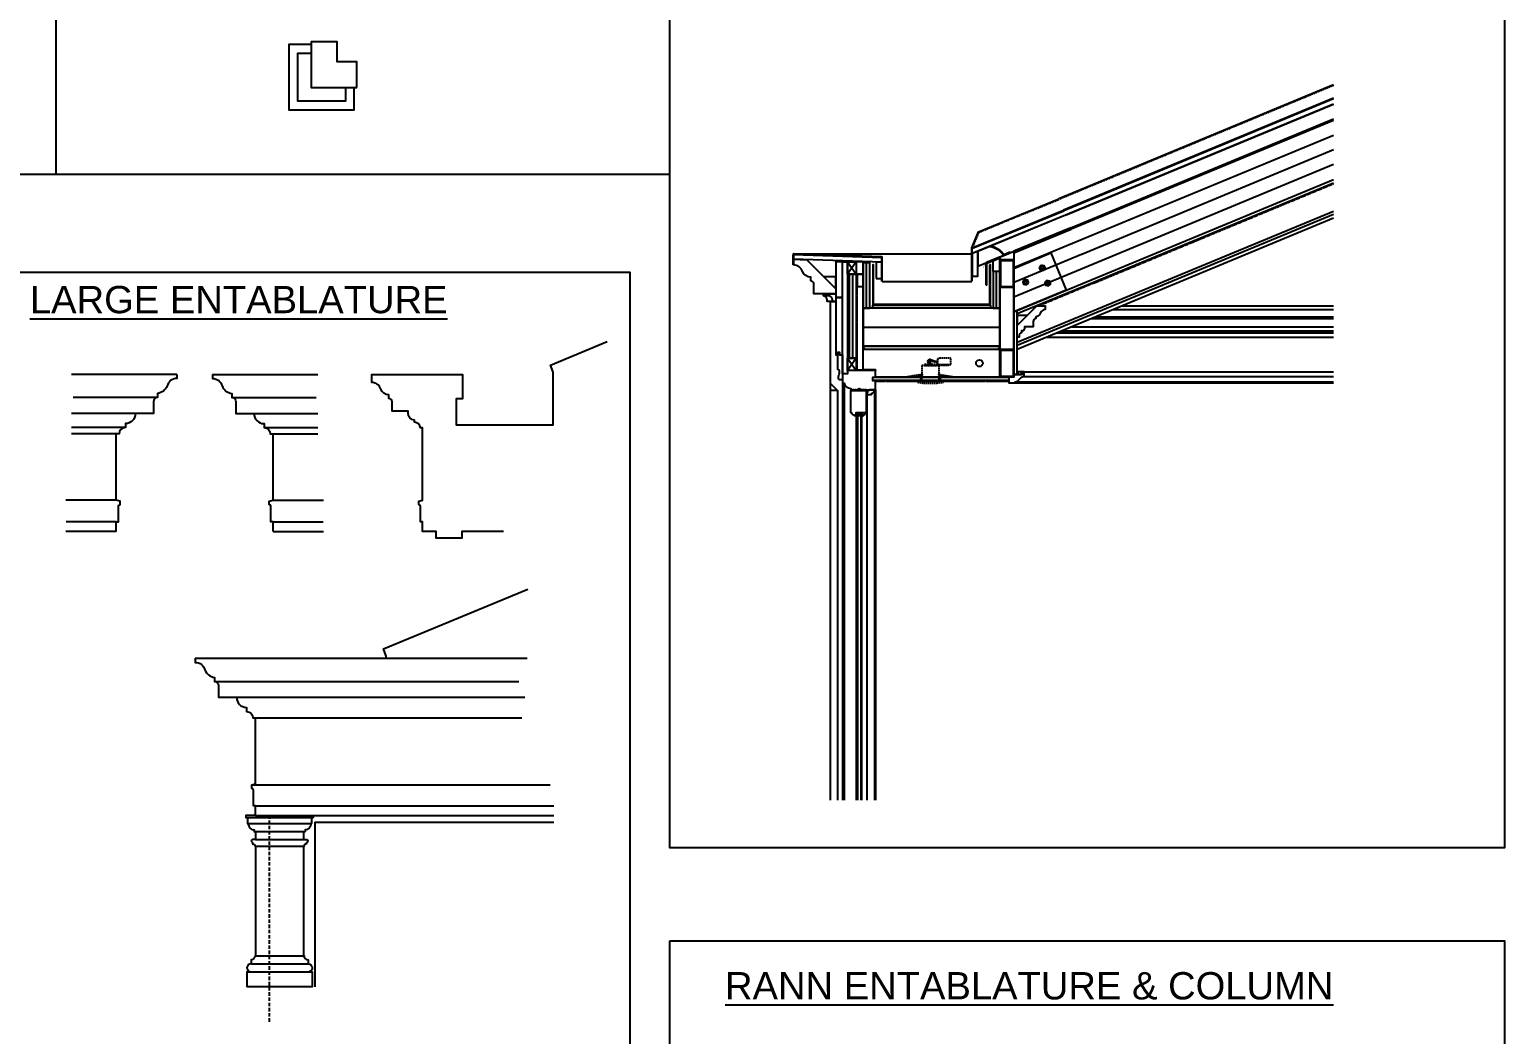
# Model space of a CAD drawing. Header units: millimetres. Extents: x -38686 to 870903, y -23218 to 232707.
# Drawn here: x 10660 to 16061, y 10875 to 14554 of the extents above; entities that cross this region are included whole.
import ezdxf

# ---------------------------------------------------------------- set-up
doc = ezdxf.new("R2010")
doc.units = ezdxf.units.MM
doc.header["$LTSCALE"] = 10
for name, pattern in [('CENTER', [50.8, 31.75, -6.35, 6.35, -6.35]), ('DASHED', [19.05, 12.7, -6.35]), ('HIDDEN', [0.375, 0.25, -0.125]), ('HIDDENX2', [0.75, 0.5, -0.25])]:
    doc.linetypes.add(name, pattern=pattern)
for name, color, linetype in [('10 - Frame Outline', 142, 'Continuous'), ('10 - Timber Frame', 142, 'Continuous'), ('18 - Ladder Beam', 6, 'Continuous'), ('40 - Detail Outline', 142, 'Continuous'), ('41 - Detail', 7, 'Continuous'), ('42 - Detail Hatch', 7, 'Continuous')]:
    doc.layers.add(name, color=color, linetype=linetype)
doc.styles.add('1-20', font='romans.shx', dxfattribs={"width": 0.8, "height": 35})
doc.linetypes.add('BATTING', pattern='A,0.00254,-2.54,[134,ltypeshp.shx,S=2.54,R=0,X=-2.54,Y=0],-5.08,[134,ltypeshp.shx,S=2.54,R=180,X=2.54,Y=0],-2.54', length=10.16254)

msp = doc.modelspace()

# ---------------------------------------------------------------- hatches: boundary and pattern name
at = {"layer": '42 - Detail Hatch'}
msp.add_hatch(color=254, dxfattribs=at).paths.add_polyline_path([(13659.047, 13350.175), (13684.047, 13350.175), (13684.047, 13351.175), (13659.047, 13351.175)])

# ---------------------------------------------------------------- linework, layer by layer
at = {"linetype": 'HIDDEN', "ltscale": 2, "const_width": 2.24}
msp.add_lwpolyline([(15434.322, 14301.3), (14446.357, 13891.416)], dxfattribs=at)
at = {"color": 251, "linetype": 'BATTING', "ltscale": 0.49}
for points in [[(14266.247, 13683.548), (15434.322, 14167.381)], [(15434.322, 14059.141), (14264.334, 13574.516)]]:
    msp.add_lwpolyline(points, dxfattribs=at)
at = {"linetype": 'HIDDEN', "ltscale": 2, "const_width": 2.24}
msp.add_lwpolyline([(14111.214, 13632.166), (14111.214, 13752.595, -0.30334668), (14112.214, 13754.092), (14446.357, 13891.416)], format="xyb", dxfattribs=at)
at = {"color": 252}
for points in [[(13458.888, 13732.765), (14110.094, 13732.765)], [(13782.787, 13631.81), (14110.094, 13631.81)], [(13688.047, 11733.103), (13688.047, 13148.675), (13692.047, 13148.675), (13692.047, 11733.103)], [(13708.047, 11733.103), (13708.047, 13148.675), (13704.047, 13148.675), (13704.047, 11733.103)]]:
    msp.add_lwpolyline(points, dxfattribs=at)
at = {"color": 7, "ltscale": 10}
msp.add_lwpolyline([(13593.547, 13257.461), (13618.547, 13232.461), (13618.547, 11733.103)], dxfattribs=at)
for points in [[(13642.547, 13259.175), (13642.547, 11733.103)], [(13754.047, 13232.675), (13754.047, 11733.103)], [(13726.047, 13218.175), (13726.047, 11733.103)]]:
    msp.add_lwpolyline(points)
at = {"color": 252}
msp.add_lwpolyline([(13687.404, 13145.318), (13687.404, 13145.318, 1), (13687.404, 13146.603), (13687.404, 13146.603, -1), (13687.404, 13147.889), (13687.404, 13147.889, 1), (13687.404, 13149.175), (13686.047, 13149.175), (13686.047, 13140.175), (13687.404, 13140.175, 1), (13687.404, 13141.46), (13687.404, 13141.46, -1), (13687.404, 13142.746), (13687.404, 13142.746, 1), (13687.404, 13144.032), (13687.404, 13144.032, -1)], format="xyb", close=True, dxfattribs=at)
msp.add_lwpolyline([(13708.047, 11733.103), (13708.047, 13148.675), (13704.047, 13148.675, -0.08333333), (13692.047, 13148.675), (13688.047, 13148.675), (13688.047, 11733.103)], format="xyb")
for points in [[(13692.047, 13140.675), (13704.047, 13140.675), (13704.047, 13145.675), (13692.047, 13145.675)], [(13708.047, 13150.175), (13708.047, 13140.175), (13709.547, 13140.175), (13709.547, 13150.175)]]:
    msp.add_lwpolyline(points, close=True, dxfattribs=at)
msp.add_arc((13698.047, 13184.425), 36.25, 260.472717, 279.527283, dxfattribs=at)
at = {"layer": '10 - Frame Outline', "color": 7}
for centre in [(14368.626, 13681.703), (14307.479, 13628.92), (14388.16, 13624.972)]:
    msp.add_circle(centre, 5, dxfattribs=at)
at = {"layer": '10 - Timber Frame'}
msp.add_lwpolyline([(13754.047, 13235.175), (13734.047, 13235.175), (13734.047, 13232.175), (13734.047, 13232.175), (13729.047, 13232.175), (13729.047, 13225.175), (13726.047, 13225.175), (13726.047, 13218.175), (13743.047, 13218.175), (13743.047, 13221.675, 0.41421356), (13754.047, 13232.675)], format="xyb", close=True, dxfattribs=at)
at = {"layer": '18 - Ladder Beam', "color": 252, "ltscale": 10}
for points in [[(15434.322, 13862.608), (14276.334, 13382.954)], [(14627.615, 13528.459), (15434.322, 13528.459)], [(14661.414, 13542.459), (15434.322, 13542.459)], [(14476.726, 13465.959), (15434.322, 13465.959)], [(14383.779, 13427.459), (15434.322, 13427.459)], [(14302.334, 13300.675), (15434.322, 13300.675)], [(14261.334, 13260.675), (15434.322, 13260.675)], [(14302.334, 13283.675), (15434.322, 13283.675)]]:
    msp.add_lwpolyline(points, dxfattribs=at)
at = {"layer": '18 - Ladder Beam', "color": 251, "ltscale": 10}
msp.add_lwpolyline([(14269.334, 13263.675), (15434.322, 13263.675)], dxfattribs=at)
at = {"layer": '40 - Detail Outline', "color": 251, "linetype": 'BATTING', "ltscale": 0.12}
for p, q in [((13725.047, 13534.175), (13725.047, 13699.9)), ((14200.834, 13534.175), (14200.834, 13667.915)), ((13675.047, 13350.175), (13675.047, 13658.175))]:
    msp.add_line(p, q, dxfattribs=at)
at = {"layer": '40 - Detail Outline', "color": 251, "linetype": 'HIDDEN'}
for p, q in [((13690.547, 13308.175), (13690.547, 13658.175)), ((13757.547, 13266.175), (13868.096, 13266.175)), ((13863.702, 13266.175), (14246.334, 13266.175))]:
    msp.add_line(p, q, dxfattribs=at)
at = {"layer": '40 - Detail Outline', "color": 251, "linetype": 'BATTING', "ltscale": 0.69}
msp.add_line((13712.547, 13464.175), (14213.334, 13464.175), dxfattribs=at)
at = {"layer": '40 - Detail Outline', "color": 8, "ltscale": 10}
for p, q in [((11199.22, 13291.317), (10814.021, 13291.317)), ((11330.91, 13291.317), (11716.109, 13291.317)), ((11129.22, 13206.317), (10819.666, 13206.317)), ((11400.91, 13206.317), (11710.464, 13206.317)), ((11048.22, 13148.317), (10814.218, 13148.317)), ((11481.91, 13148.317), (11715.912, 13148.317)), ((11011.22, 13096.317), (10813.998, 13096.317)), ((10978.22, 13073.317), (10814.023, 13073.316)), ((11518.91, 13096.317), (11716.133, 13096.317)), ((11551.91, 13073.317), (11716.107, 13073.316)), ((10978.222, 12831.317), (10793.135, 12831.317)), ((11551.909, 12831.317), (11736.995, 12831.317)), ((10978.22, 12751.317), (10794.005, 12751.317)), ((11551.91, 12751.317), (11736.125, 12751.317)), ((10978.22, 12716.317), (10793.539, 12716.317)), ((11551.91, 12716.317), (11736.591, 12716.317)), ((11267.381, 12252.151), (12482.187, 12252.151)), ((11337.381, 12167.151), (12451.538, 12167.151)), ((11418.381, 12109.151), (12473.431, 12109.151)), ((11488.381, 12034.151), (12462.485, 12034.151)), ((11452.881, 11669.221), (11698.881, 11669.221)), ((11461.381, 11647.221), (11690.381, 11647.221)), ((11482.381, 11618.221), (11669.381, 11618.221)), ((11705.381, 11652.151), (11705.381, 11049.378)), ((11488.381, 11588.221), (11663.381, 11588.221)), ((11488.381, 11563.721), (11663.381, 11563.721)), ((11471.381, 11133.378), (11680.381, 11133.378)), ((11488.381, 11163.378), (11663.381, 11163.378)), ((11456.381, 11104.378), (11695.381, 11104.378)), ((11467.935, 11104.681), (11683.828, 11104.681))]:
    msp.add_line(p, q, dxfattribs=at)
at = {"layer": '40 - Detail Outline', "color": 251, "linetype": 'HIDDEN', "ltscale": 2}
for p, q in [((13917.033, 13289.15), (13875.125, 13282.308)), ((13875.318, 13281.124), (13917.071, 13287.94)), ((13926.841, 13288.234), (13917.555, 13289.166)), ((13917.593, 13287.956), (13926.721, 13287.04)), ((13923.231, 13280.927), (13923.68, 13287.346)), ((13923.764, 13288.543), (13923.893, 13290.394)), ((13924.875, 13287.226), (13924.44, 13281.001)), ((13991.403, 13288.234), (14000.688, 13289.166)), ((14000.651, 13287.956), (13991.522, 13287.04)), ((13993.369, 13287.226), (13993.804, 13281.001)), ((13994.48, 13288.543), (13994.35, 13290.394)), ((13995.012, 13280.927), (13994.563, 13287.346)), ((14042.925, 13281.124), (14001.173, 13287.94)), ((14001.21, 13289.15), (14043.119, 13282.308)), ((13911.122, 13265.175), (13912.122, 13266.175)), ((13912.122, 13266.175), (14006.122, 13266.175)), ((13923.122, 13281.175), (13923.122, 13266.175)), ((13923.263, 13280.406), (13924.979, 13271.581)), ((13926.157, 13271.81), (13924.471, 13280.48)), ((13925.762, 13271.224), (13925.565, 13271.185)), ((13992.087, 13271.81), (13993.772, 13280.48)), ((13992.482, 13271.224), (13992.678, 13271.185)), ((13994.98, 13280.406), (13993.265, 13271.581)), ((13995.122, 13281.175), (13995.122, 13266.175)), ((14007.122, 13265.175), (14006.122, 13266.175)), ((14043.532, 13281.734), (14043.5, 13281.537))]:
    msp.add_line(p, q, dxfattribs=at)
at = {"layer": '40 - Detail Outline', "ltscale": 10}
for points in [[(8509.383, 17263.828), (10757.025, 17263.828), (10757.025, 14022.652), (8509.383, 14022.652)], [(13004.666, 14889.658), (16060.773, 14889.658), (16060.773, 11557.903), (13004.666, 11557.903)], [(10611.036, 13664.982), (12858.677, 13664.982), (12858.677, 10423.806), (10611.036, 10423.806)], [(13612.547, 13573.175), (13637.547, 13573.175), (13637.547, 13703.175), (13612.547, 13703.175)], [(13004.666, 11218.149), (16060.773, 11218.149), (16060.773, 7705.374), (13004.666, 7705.374)]]:
    msp.add_lwpolyline(points, close=True, dxfattribs=at)
at = {"layer": '40 - Detail Outline', "color": 8, "ltscale": 10}
for points in [[(11692.19, 14498.717), (11610.19, 14498.717), (11610.19, 14259.717), (11849.19, 14259.717), (11849.19, 14341.717)], [(11817.19, 14341.717), (11817.19, 14291.717), (11642.19, 14291.717), (11642.19, 14466.717), (11692.19, 14466.717)], [(13004.666, 14022.652), (10757.025, 14022.652)], [(11966.581, 12252.151), (11966.581, 12260.301), (11955.861, 12286.182), (12485.362, 12505.508)], [(11474.381, 11788.399), (12566.655, 11788.399)], [(11488.381, 11712.151), (12580.655, 11712.151)], [(11488.381, 11677.151), (12580.655, 11677.151)], [(11705.381, 11652.121), (12580.655, 11652.121)]]:
    msp.add_lwpolyline(points, dxfattribs=at)
msp.add_lwpolyline([(11859.19, 14341.717), (11859.19, 14435.717), (11786.19, 14435.717), (11786.19, 14508.717), (11692.19, 14508.717), (11692.19, 14341.717)], close=True, dxfattribs=at)
at = {"layer": '40 - Detail Outline', "ltscale": 10}
for points in [[(15434.322, 14351.27), (14428.708, 13934.025)], [(15434.322, 14300.086), (14446.786, 13890.381)], [(14453.674, 13873.752), (15434.322, 14280.601)], [(15434.322, 14280.589), (14453.674, 13873.752)], [(14472.808, 13827.558), (15434.322, 14226.464)], [(14453.674, 13873.752), (14112.334, 13733.446), (14112.334, 13752.929), (14446.786, 13890.381)], [(14453.674, 13873.752), (14132.334, 13741.73), (14132.334, 13687.611), (14472.809, 13827.558)], [(14472.809, 13827.558), (14264.334, 13742.287), (14264.334, 13520.397), (14550.876, 13639.086)], [(13612.547, 13604.944), (13612.547, 13648.944), (13568.453, 13648.944), (13612.547, 13604.944)], [(14555.468, 13628), (14276.334, 13512.378), (14276.334, 13525.367), (14550.876, 13639.086)], [(13637.547, 13363.175), (13637.547, 13573.175), (13612.547, 13573.175), (13612.547, 13363.175), (13619.547, 13363.175), (13619.547, 13373.175), (13626.547, 13373.175), (13626.547, 13363.175), (13637.547, 13363.175)], [(13637.547, 13259.175), (13637.547, 11733.103)], [(13757.547, 13235.175), (13757.547, 11733.103)]]:
    msp.add_lwpolyline(points, dxfattribs=at)
at = {"layer": '40 - Detail Outline', "color": 251, "linetype": 'HIDDEN', "ltscale": 2}
for points in [[(15434.322, 14348.845), (14429.565, 13931.956)], [(14113.732, 13755.933), (14136.873, 13811.802), (14429.565, 13931.956)], [(13984.622, 13347.675), (13984.622, 13327.175), (14034.122, 13327.175), (14034.122, 13350.675), (13992.622, 13350.675), (13989.622, 13347.675), (13984.622, 13347.675)], [(13982.122, 13327.175), (14026.122, 13327.175), (14026.122, 13324.175), (13982.122, 13324.175)]]:
    msp.add_lwpolyline(points, dxfattribs=at)
at = {"layer": '40 - Detail Outline', "color": 251, "ltscale": 10}
for points in [[(15434.322, 14302.512), (14445.928, 13892.451)], [(15434.322, 14300.087), (14446.786, 13890.381)], [(15434.322, 14221.063), (14474.722, 13822.938)], [(15434.322, 14112.813), (14512.99, 13730.55)], [(15434.322, 13888.153), (14276.334, 13408.498)], [(15434.322, 13876.542), (14276.334, 13396.887)], [(14264.334, 13736.875), (14474.722, 13822.938)], [(14268.16, 13630.221), (14512.607, 13731.474)], [(13687.547, 13703.175), (13655.547, 13658.175)], [(13655.547, 13703.175), (13687.547, 13658.175)], [(13587.547, 13578.459), (13567.547, 13578.459)], [(14564.845, 13502.459), (15434.322, 13502.459)], [(14439.306, 13450.459), (15434.322, 13450.459)], [(14547.825, 13495.409), (15434.322, 13495.409)], [(14423.513, 13443.917), (15434.322, 13443.917)], [(13687.547, 13350.175), (13655.547, 13305.175)], [(13655.547, 13350.175), (13687.547, 13305.175)], [(13618.547, 13232.461), (13593.547, 13232.461)]]:
    msp.add_lwpolyline(points, dxfattribs=at)
at = {"layer": '40 - Detail Outline', "color": 1, "linetype": 'HIDDEN', "ltscale": 2, "const_width": 1.5}
for points in [[(15434.322, 14005.634), (14550.876, 13639.086)], [(14238.834, 13731.724), (14213.334, 13721.162), (14213.334, 13394.175), (13938.537, 13394.175)], [(14264.334, 13521.479), (14550.493, 13640.01)]]:
    msp.add_lwpolyline(points, dxfattribs=at)
at = {"layer": '40 - Detail Outline', "ltscale": 2}
for points in [[(14551.258, 13638.162), (15434.322, 14004.552)], [(15434.322, 13991.562), (14555.85, 13627.076)], [(14110.555, 13754.117), (14135.159, 13813.516), (14428.708, 13934.025)]]:
    msp.add_lwpolyline(points, dxfattribs=at)
at = {"layer": '40 - Detail Outline', "color": 251, "linetype": 'HIDDEN'}
for points in [[(15434.322, 13988.325), (14556.999, 13624.304)], [(14556.616, 13625.228), (14356.794, 13542.459)]]:
    msp.add_lwpolyline(points, dxfattribs=at)
at = {"layer": '40 - Detail Outline', "color": 1, "linetype": 'CENTER', "const_width": 1}
msp.add_lwpolyline([(14152.843, 13681.035), (14159.595, 13698.477, -0.20498987), (14162.069, 13701.01), (14733.445, 13935.689)], format="xyb", dxfattribs=at)
at = {"layer": '40 - Detail Outline', "color": 251, "ltscale": 10}
for points in [[(14110.094, 13632.166), (14110.094, 13752.595, -0.30334668), (14111.785, 13755.126), (14445.928, 13892.451)], [(14112.334, 13632.166), (14112.334, 13752.595, -0.30334668), (14112.642, 13753.057), (14446.786, 13890.381)]]:
    msp.add_lwpolyline(points, format="xyb", dxfattribs=at)
at = {"layer": '40 - Detail Outline', "color": 7, "linetype": 'HIDDEN', "ltscale": 2, "const_width": 2.24}
msp.add_lwpolyline([(13781.667, 13631.81), (13781.667, 13718.524, 0.40403161), (13779.606, 13720.671), (13458.855, 13731.645, 0.42094819), (13456.687, 13729.526), (13456.687, 13691.976)], format="xyb", dxfattribs=at)
at = {"layer": '40 - Detail Outline', "color": 252}
for points in [[(13782.787, 13631.81), (13782.787, 13718.523, 0.40402726), (13779.647, 13721.79), (13458.888, 13732.765, 0.42162484), (13455.567, 13729.526), (13455.567, 13691.976)], [(13780.547, 13631.81), (13780.547, 13718.526, 0.40404188), (13779.565, 13719.552), (13458.824, 13730.525, 0.4193348), (13457.807, 13729.526), (13457.807, 13691.976)]]:
    msp.add_lwpolyline(points, format="xyb", dxfattribs=at)
at = {"layer": '40 - Detail Outline'}
for points in [[(13780.538, 13701.507), (13457.807, 13712.532), (13457.807, 13730.543), (13780.547, 13719.517)], [(14362.517, 13673.295), (14358.29, 13682.789), (14364.399, 13691.197), (14374.734, 13690.11), (14378.961, 13680.617), (14372.853, 13672.209)], [(14297.489, 13631.784), (14300.003, 13621.701), (14309.993, 13618.836), (14317.469, 13626.055), (14314.954, 13636.139), (14304.965, 13639.003)], [(14378.17, 13627.836), (14380.684, 13617.753), (14390.674, 13614.888), (14398.149, 13622.107), (14395.635, 13632.191), (14385.646, 13635.055)]]:
    msp.add_lwpolyline(points, close=True, dxfattribs=at)
at = {"layer": '40 - Detail Outline', "ltscale": 2}
for points in [[(14112.334, 13651.275), (14132.368, 13651.277), (14132.334, 13741.73), (14112.334, 13733.446)], [(14264.334, 13742.287), (14264.334, 13711.175), (14213.334, 13711.175), (14213.334, 13721.162)], [(14276.334, 13469.838), (14313.334, 13506.838), (14313.334, 13506.838), (14276.334, 13506.838)]]:
    msp.add_lwpolyline(points, close=True, dxfattribs=at)
at = {"layer": '40 - Detail Outline', "color": 7, "ltscale": 10}
msp.add_lwpolyline([(14162.334, 13618.975), (14165.334, 13618.975), (14165.334, 13697.699, -0.30334668), (14165.642, 13698.16), (14213.334, 13717.915), (14212.185, 13720.686), (14164.494, 13700.932, 0.30334668), (14162.334, 13697.699)], format="xyb", close=True, dxfattribs=at)
at = {"layer": '40 - Detail Outline', "color": 252, "ltscale": 2}
msp.add_lwpolyline([(14227.285, 13726.941), (14250.382, 13736.508), (14249.617, 13738.356), (14228.032, 13729.415, 0.2100312), (14177.922, 13760.614), (14176.262, 13759.499, -0.20894251)], format="xyb", close=True, dxfattribs=at)
at = {"layer": '40 - Detail Outline', "ltscale": 0.5}
for points in [[(14213.334, 13717.915), (14213.334, 13667.915), (14188.334, 13667.915), (14188.334, 13707.56), (14213.334, 13717.915)], [(13938.537, 13394.175), (13712.547, 13394.175), (13712.547, 13391.175), (13720.547, 13383.175), (13938.537, 13383.175)], [(13938.537, 13383.175), (14205.334, 13383.175), (14213.334, 13391.175), (14213.334, 13394.175), (13938.537, 13394.175)], [(13938.537, 13383.175), (14213.334, 13383.175), (14213.334, 13281.175), (13863.702, 13281.175)], [(13868.096, 13269.175), (13747.547, 13269.175), (13747.547, 13281.175), (13868.096, 13281.175)], [(13863.702, 13281.175), (14246.334, 13281.175), (14246.334, 13269.175), (13863.702, 13269.175)]]:
    msp.add_lwpolyline(points, dxfattribs=at)
at = {"layer": '40 - Detail Outline', "color": 3, "ltscale": 10}
msp.add_lwpolyline([(14264.334, 13520.397), (14264.334, 13679.508), (14400.144, 13735.763), (14456.398, 13599.952)], close=True, dxfattribs=at)
at = {"layer": '40 - Detail Outline', "ltscale": 10}
for points in [[(13612.547, 13586.593), (13532.547, 13586.593), (13532.547, 13621.757, 0.38438618), (13520.474, 13633.833), (13520.474, 13646.753, -0.30219035), (13490.694, 13667.794, 0.32723066), (13457.807, 13691.976), (13457.807, 13712.532), (13506.432, 13710.834), (13612.547, 13604.944), (13612.547, 13586.593)], [(13600.547, 13563.593, 0.3755653), (13587.547, 13578.459), (13587.547, 13586.593), (13612.547, 13586.593), (13612.547, 13558.593), (13600.547, 13558.593), (13600.547, 13563.593)], [(13637.547, 13363.175), (13637.547, 13279.175, -0.41421356), (13629.659, 13271.287, -0.41421356), (13621.772, 13279.175, -0.0865769), (13625.757, 13295.923, 0.2419046), (13624.765, 13306.331, 0.25905918), (13619.547, 13308.695), (13619.547, 13371.175), (13625.547, 13371.175), (13625.547, 13363.175), (13637.547, 13363.175)], [(13757.547, 13235.175), (13757.547, 13267.175), (13747.547, 13267.175), (13747.547, 13281.175), (13757.547, 13281.175), (13757.547, 13305.175), (13655.547, 13305.175), (13655.547, 13293.175), (13637.547, 13293.175), (13637.547, 13259.175), (13642.547, 13259.175, 0.33022192), (13667.047, 13240.175), (13667.047, 13235.175), (13693.547, 13235.175, -1), (13703.547, 13235.175), (13757.547, 13235.175)]]:
    msp.add_lwpolyline(points, format="xyb", dxfattribs=at)
at = {"layer": '40 - Detail Outline', "color": 142, "ltscale": 10}
for points in [[(13655.547, 13293.175), (13637.547, 13293.175), (13637.547, 13703.175), (13655.547, 13703.175)], [(13687.547, 13308.175), (13757.547, 13308.175), (13757.547, 13305.175), (13687.547, 13305.175)]]:
    msp.add_lwpolyline(points, close=True, dxfattribs=at)
at = {"layer": '40 - Detail Outline', "color": 1, "linetype": 'HIDDEN', "ltscale": 2, "const_width": 1.5}
msp.add_lwpolyline([(13655.547, 13351.175), (13687.547, 13351.175), (13687.547, 13700.175, -0.41421356), (13690.547, 13703.175), (13709.547, 13703.175, -0.41421356), (13712.547, 13700.175), (13712.547, 13394.175), (13938.537, 13394.175)], format="xyb", dxfattribs=at)
at = {"layer": '40 - Detail Outline', "color": 7, "ltscale": 10}
for points in [[(13687.547, 13658.175), (13655.547, 13658.175), (13655.547, 13703.175), (13687.547, 13703.175)], [(13687.547, 13305.175), (13655.547, 13305.175), (13655.547, 13350.175), (13687.547, 13350.175)]]:
    msp.add_lwpolyline(points, close=True, dxfattribs=at)
at = {"layer": '40 - Detail Outline', "ltscale": 2}
msp.add_lwpolyline([(13687.547, 13658.175), (13712.547, 13658.175), (13712.547, 13700.175, 0.41421356), (13709.547, 13703.175), (13690.547, 13703.175, 0.41421356), (13687.547, 13700.175)], format="xyb", close=True, dxfattribs=at)
at = {"layer": '40 - Detail Outline', "color": 251}
for points in [[(13712.547, 13534.175), (13737.547, 13534.175), (13737.547, 13699.9), (13712.547, 13699.9)], [(14188.334, 13534.175), (14213.334, 13534.175), (14213.334, 13667.915), (14188.334, 13667.915)], [(13687.547, 13350.175), (13662.547, 13350.175), (13662.547, 13658.175), (13687.547, 13658.175)]]:
    msp.add_lwpolyline(points, close=True, dxfattribs=at)
at = {"layer": '40 - Detail Outline', "color": 7}
for points in [[(13938.537, 13547.175), (13752.547, 13547.175, -0.41421356), (13750.547, 13549.175), (13750.547, 13692.175), (13747.547, 13692.175), (13747.547, 13549.175, 0.41421356), (13752.547, 13544.175), (13938.537, 13544.175)], [(14175.334, 13692.175), (14175.334, 13549.175, -0.41421356), (14173.334, 13547.175), (13938.537, 13547.175)], [(13938.537, 13544.175), (14173.334, 13544.175, 0.41421356), (14178.334, 13549.175), (14178.334, 13692.175), (14175.334, 13692.175)]]:
    msp.add_lwpolyline(points, format="xyb", dxfattribs=at)
at = {"layer": '40 - Detail Outline', "ltscale": 0.5}
for points in [[(14264.334, 13711.175), (14264.334, 13609.175), (14213.334, 13609.175), (14213.334, 13711.175)], [(14261.334, 13708.175), (14261.334, 13612.175), (14216.334, 13612.175), (14216.334, 13708.175)], [(13687.547, 13308.175), (13712.547, 13308.175), (13712.547, 13658.175), (13687.547, 13658.175)], [(14264.334, 13609.175), (14213.334, 13609.175), (14213.334, 13383.175), (14264.334, 13383.175)], [(14264.334, 13291.175), (14276.334, 13291.175), (14276.334, 13525.367), (14264.334, 13520.397)], [(14213.334, 13281.175), (14213.334, 13383.175), (14264.334, 13383.175), (14264.334, 13281.175)], [(14216.334, 13284.175), (14216.334, 13380.175), (14261.334, 13380.175), (14261.334, 13284.175)]]:
    msp.add_lwpolyline(points, close=True, dxfattribs=at)
at = {"layer": '40 - Detail Outline', "color": 7, "linetype": 'HIDDEN'}
msp.add_lwpolyline([(13712.547, 13613.175), (13712.547, 13658.175), (13690.547, 13658.175), (13690.547, 13613.175)], close=True, dxfattribs=at)
at = {"layer": '40 - Detail Outline', "color": 7, "ltscale": 10}
msp.add_lwpolyline([(13605.547, 13558.593), (13580.547, 13558.593), (13580.547, 13563.593, 0.3755653), (13567.547, 13578.459), (13567.547, 13586.593), (13590.547, 13586.593)], format="xyb", dxfattribs=at)
at = {"layer": '40 - Detail Outline', "color": 142, "ltscale": 10}
for points in [[(13593.547, 11733.103), (13593.547, 13558.593), (13612.547, 13558.593)], [(13892.544, 13281.175), (13757.547, 13281.175), (13757.547, 13308.175), (13712.547, 13308.175), (13712.547, 13383.175), (13892.544, 13383.175)]]:
    msp.add_lwpolyline(points, dxfattribs=at)
at = {"layer": '40 - Detail Outline', "color": 251}
for points in [[(13938.537, 13534.175), (13712.547, 13534.175), (13712.547, 13394.175), (13938.537, 13394.175)], [(13938.537, 13394.175), (14213.334, 13394.175), (14213.334, 13534.175), (13938.537, 13534.175)]]:
    msp.add_lwpolyline(points, dxfattribs=at)
at = {"layer": '40 - Detail Outline'}
for points in [[(13938.537, 13534.175), (13747.547, 13534.175), (13747.547, 13544.175), (13938.537, 13544.175)], [(13938.537, 13544.175), (14178.334, 13544.175), (14178.334, 13534.175), (13938.537, 13534.175)]]:
    msp.add_lwpolyline(points, dxfattribs=at)
at = {"layer": '40 - Detail Outline', "ltscale": 2}
msp.add_lwpolyline([(14276.334, 13427.459), (14276.334, 13469.838), (14348.955, 13542.459), (14379.334, 13542.459), (14379.334, 13528.459, 0.28920989), (14360.228, 13514.266, -0.31557424), (14344.334, 13502.459), (14344.334, 13495.409, 0.38517039), (14335.334, 13485.459), (14335.334, 13465.959), (14303.834, 13465.959), (14303.834, 13461.459, -0.41421356), (14292.834, 13450.459), (14292.834, 13443.917, 0.3763039), (14283.317, 13433.063), (14283.317, 13427.459), (14276.334, 13427.459)], format="xyb", dxfattribs=at)
at = {"layer": '40 - Detail Outline', "color": 8, "ltscale": 10}
for points in [[(12395.742, 12716.287), (12243.828, 12716.287), (12243.828, 12691.287), (12149.828, 12691.287), (12149.828, 12716.317), (12099.828, 12716.317), (12099.828, 12751.317), (12091.828, 12751.317), (12091.828, 12808.566, 0.41421356), (12085.828, 12814.566), (12085.828, 12827.566), (12099.827, 12831.317), (12099.828, 13095.117), (12091.652, 13095.117, 0.3895842), (12069.555, 13116.241), (12069.555, 13123.719, -0.38172929), (12046.591, 13149.064), (12046.591, 13156.139), (11988.037, 13156.139), (11988.037, 13191.303, 0.38438618), (11975.963, 13203.378), (11975.963, 13216.299, -0.30219035), (11946.184, 13237.34, 0.32723066), (11913.296, 13261.522), (11913.296, 13291.317), (12245.068, 13291.317), (12245.068, 13201.886), (12222.828, 13201.886), (12222.828, 13106.856), (12578.028, 13106.856), (12578.028, 13299.467), (12567.308, 13325.348), (12774.926, 13411.346)], [(10978.22, 12716.317), (10978.22, 12751.317), (10986.22, 12751.317), (10986.22, 12808.566, -0.41421356), (10992.22, 12814.566), (10992.22, 12827.566), (10978.222, 12831.317), (10978.22, 13073.317)], [(11551.91, 12716.317), (11551.91, 12751.317), (11543.91, 12751.317), (11543.91, 12808.566, 0.41421356), (11537.91, 12814.566), (11537.91, 12827.566), (11551.909, 12831.317), (11551.91, 13073.317)], [(11488.381, 11677.151), (11488.381, 11712.151), (11480.381, 11712.151), (11480.381, 11769.399, 0.41421356), (11474.381, 11775.399), (11474.381, 11788.399), (11488.379, 11792.15), (11488.381, 12034.151)], [(11488.381, 11677.151), (11452.881, 11676.221), (11452.881, 11669.221, -0.41421356), (11458.881, 11663.221), (11458.881, 11647.221), (11461.381, 11647.221), (11461.381, 11645.221, 0.41421356), (11482.381, 11624.221), (11482.381, 11618.221, -0.41421356), (11488.381, 11612.221), (11488.381, 11588.221), (11477.381, 11588.221, 1), (11477.381, 11578.221), (11477.381, 11572.721, -0.41421356), (11486.381, 11563.721), (11488.381, 11563.721), (11488.381, 11163.378), (11486.381, 11163.378, -0.41421356), (11471.381, 11148.378), (11471.381, 11133.378), (11470.881, 11133.378, 0.9025815), (11467.935, 11104.681), (11456.381, 11104.378), (11456.381, 11049.378)], [(11488.381, 11677.151), (11663.381, 11677.151), (11698.881, 11676.221), (11698.881, 11669.221, 0.41421356), (11692.881, 11663.221), (11692.881, 11647.221), (11690.381, 11647.221), (11690.381, 11645.221, -0.41421356), (11669.381, 11624.221), (11669.381, 11618.221, 0.41421356), (11663.381, 11612.221), (11663.381, 11588.221), (11674.381, 11588.221, -1), (11674.381, 11578.221), (11674.381, 11572.721, 0.41421356), (11665.381, 11563.721), (11663.381, 11563.721), (11663.381, 11163.378), (11665.381, 11163.378, 0.41421356), (11680.381, 11148.378), (11680.381, 11133.378), (11680.881, 11133.378, -0.9025815), (11683.828, 11104.681), (11695.381, 11104.378), (11695.381, 11049.378), (11456.381, 11049.378)]]:
    msp.add_lwpolyline(points, format="xyb", dxfattribs=at)
at = {"layer": '40 - Detail Outline', "color": 7}
msp.add_lwpolyline([(13659.047, 13350.175), (13684.047, 13350.175), (13684.047, 13351.175), (13659.047, 13351.175)], close=True, dxfattribs=at)
at = {"layer": '40 - Detail Outline', "color": 8, "linetype": 'Continuous'}
for points in [[(11199.22, 13291.317), (11199.22, 13276.317, 0.33512498), (11164.22, 13248.817, -0.26959486), (11129.22, 13221.317), (11129.22, 13206.317, 0.41421356), (11114.22, 13191.317), (11114.22, 13148.317), (11048.22, 13148.317, -0.41421356), (11011.22, 13111.317), (11011.22, 13096.317, 0.41421356), (10988.22, 13073.317), (10978.22, 13073.317)], [(11330.91, 13291.317), (11330.91, 13276.317, -0.33512498), (11365.91, 13248.817, 0.26959486), (11400.91, 13221.317), (11400.91, 13206.317, -0.41421356), (11415.91, 13191.317), (11415.91, 13148.317), (11481.91, 13148.317, 0.41421356), (11518.91, 13111.317), (11518.91, 13096.317, -0.41421356), (11541.91, 13073.317), (11551.91, 13073.317)], [(11267.381, 12252.151), (11267.381, 12237.151, -0.33512498), (11302.381, 12209.651, 0.26959486), (11337.381, 12182.151), (11337.381, 12167.151, -0.41421356), (11352.381, 12152.151), (11352.381, 12109.151), (11418.381, 12109.151, 0.41421356), (11455.381, 12072.151), (11455.381, 12057.151, -0.41421356), (11478.381, 12034.151), (11488.381, 12034.151)]]:
    msp.add_lwpolyline(points, format="xyb", dxfattribs=at)
at = {"layer": '40 - Detail Outline', "color": 251, "linetype": 'HIDDEN', "ltscale": 2}
for points in [[(13926.622, 13266.175), (13991.622, 13266.175), (13990.622, 13324.175), (13927.622, 13324.175)], [(13936.122, 13324.175), (13982.122, 13324.175), (13982.122, 13327.175), (13936.122, 13327.175)], [(13956.622, 13327.175), (13961.622, 13327.175), (13961.622, 13328.675), (13956.622, 13328.675)], [(13911.122, 13262.675), (13934.622, 13259.175), (13983.622, 13259.175), (14007.122, 13262.675), (14007.122, 13265.175), (13911.122, 13265.175)]]:
    msp.add_lwpolyline(points, close=True, dxfattribs=at)
at = {"layer": '40 - Detail Outline'}
for points in [[(14269.334, 13263.675, 0.23471048), (14284.834, 13273.675, -0.26552444), (14302.334, 13283.675), (14302.334, 13300.675), (14295.334, 13300.675), (14295.334, 13291.175), (14264.334, 13291.175), (14264.334, 13281.175), (14246.334, 13281.175), (14246.334, 13260.675), (14269.334, 13260.675), (14269.334, 13263.675)], [(13724.047, 13150.175), (13686.047, 13150.175), (13686.047, 13140.175), (13681.047, 13140.175), (13681.047, 13142.175), (13675.774, 13143.787, -0.32976241), (13671.047, 13150.175), (13668.047, 13150.175), (13668.047, 13232.35), (13724.047, 13232.35), (13724.047, 13150.175)]]:
    msp.add_lwpolyline(points, format="xyb", dxfattribs=at)
at = {"layer": '40 - Detail Outline', "color": 252, "linetype": 'HIDDEN'}
for points in [[(14278.201, 13301.175), (14278.201, 13291.175), (14293.201, 13291.175), (14293.201, 13301.175)], [(14279.201, 13300.175), (14279.201, 13292.175), (14292.201, 13292.175), (14292.201, 13300.175)]]:
    msp.add_lwpolyline(points, close=True, dxfattribs=at)
at = {"layer": '40 - Detail Outline', "color": 251, "linetype": 'HIDDENX2'}
msp.add_lwpolyline([(13724.047, 13232.35), (13724.047, 13234.35), (13668.047, 13234.35), (13668.047, 13232.35)], dxfattribs=at)
at = {"layer": '40 - Detail Outline'}
msp.add_lwpolyline([(13721.547, 13150.175), (13709.547, 13150.175), (13709.547, 13140.175), (13712.547, 13140.175), (13712.547, 13142.675, 0.30486221)], format="xyb", close=True, dxfattribs=at)
at = {"layer": '40 - Detail Outline', "color": 8, "linetype": 'DASHED', "ltscale": 0.1}
msp.add_lwpolyline([(11538.381, 11677.151), (11538.381, 10919.993)], dxfattribs=at)
at = {"layer": '40 - Detail Outline', "color": 251}
for centre in [(14368.626, 13681.703), (14307.479, 13628.92), (14388.16, 13624.972)]:
    msp.add_circle(centre, 9, dxfattribs=at)
at = {"layer": '40 - Detail Outline', "ltscale": 0.5}
msp.add_circle((14138.334, 13332.175), 12.5, dxfattribs=at)
at = {"layer": '40 - Detail Outline', "color": 251, "linetype": 'HIDDEN', "ltscale": 2}
for centre in [(13927.036, 13290.175), (13991.208, 13290.175)]:
    msp.add_circle(centre, 1.95, dxfattribs=at)
for centre, radius, start, end in [((13917.356, 13287.176), 2, 84.271507, 99.271507), ((13917.393, 13285.966), 2, 84.271507, 99.271507), ((13927.036, 13290.175), 3.15, 264.271507, 212.518127), ((13991.208, 13290.175), 3.15, 327.481873, 275.728493), ((14000.851, 13285.966), 2, 80.728493, 95.728493), ((14000.888, 13287.176), 2, 80.728493, 95.728493), ((13925.227, 13280.788), 2, 176.001447, 191.001447), ((13926.435, 13280.862), 2, 176.001447, 191.001447), ((13925.47, 13271.676), 0.5, 191.001447, 281.001447), ((13925.666, 13271.714), 0.5, 281.001447, 11.001447), ((13992.577, 13271.714), 0.5, 168.998553, 258.998553), ((13992.774, 13271.676), 0.5, 258.998553, 348.998553), ((13991.809, 13280.862), 2, 348.998553, 3.998553), ((13993.017, 13280.788), 2, 348.998553, 3.998553), ((14043.006, 13281.618), 0.5, 260.728493, 350.728493), ((14043.038, 13281.815), 0.5, 350.728493, 80.728493)]:
    msp.add_arc(centre, radius, start, end, dxfattribs=at)
for points, knots in [([(13956.622, 13328.663), (13956.214, 13329.078), (13955.795, 13329.493), (13955.048, 13330.208), (13954.727, 13330.508), (13954.064, 13331.121), (13953.725, 13331.433), (13952.707, 13332.393), (13952.029, 13333.061), (13950.807, 13334.499), (13950.26, 13335.269), (13949.629, 13336.635), (13949.448, 13337.176), (13949.285, 13338.093), (13949.254, 13338.451), (13949.26, 13339.18), (13949.296, 13339.544), (13949.546, 13340.926), (13949.955, 13341.921), (13951.069, 13343.739), (13951.776, 13344.561), (13953.018, 13345.555), (13953.472, 13345.849), (13954.316, 13346.256), (13954.696, 13346.394), (13955.456, 13346.587), (13955.839, 13346.644), (13957.167, 13346.729), (13958.1, 13346.589), (13959.914, 13346.111), (13960.799, 13345.773), (13962.255, 13345.159), (13962.837, 13344.897), (13963.973, 13344.392), (13964.53, 13344.149), (13965.64, 13343.681), (13966.191, 13343.455), (13967.831, 13342.805), (13968.91, 13342.405), (13972.121, 13341.302), (13974.229, 13340.693), (13977.891, 13339.834), (13979.434, 13339.531), (13982.194, 13339.089), (13983.401, 13338.928), (13984.622, 13338.782)], [4.67956696, 4.67956696, 4.67956696, 4.67956696, 6.4295611, 6.4295611, 7.68372667, 7.68372667, 8.93789223, 8.93789223, 11.44622336, 11.44622336, 13.95455449, 13.95455449, 15.45066321, 15.45066321, 16.36300485, 16.36300485, 17.27534649, 17.27534649, 19.8606879, 19.8606879, 22.44602931, 22.44602931, 23.7832896, 23.7832896, 24.79036147, 24.79036147, 25.79743335, 25.79743335, 28.301603, 28.301603, 30.80577264, 30.80577264, 32.5207317, 32.5207317, 34.23607561, 34.23607561, 35.95141952, 35.95141952, 39.38210734, 39.38210734, 46.24348298, 46.24348298, 51.18047302, 51.18047302, 54.8965935, 54.8965935, 54.8965935, 54.8965935]), ([(13957.996, 13330.402), (13957.593, 13330.809), (13957.177, 13331.217), (13956.257, 13332.094), (13955.748, 13332.558), (13954.757, 13333.48), (13954.272, 13333.94), (13953.251, 13334.996), (13952.741, 13335.592), (13952.028, 13336.671), (13951.786, 13337.152), (13951.538, 13337.943), (13951.479, 13338.255), (13951.451, 13338.78), (13951.457, 13338.989), (13951.506, 13339.428), (13951.549, 13339.656), (13951.73, 13340.352), (13951.92, 13340.833), (13952.528, 13341.972), (13953.009, 13342.611), (13953.914, 13343.479), (13954.307, 13343.774), (13955.089, 13344.206), (13955.468, 13344.34), (13956.371, 13344.505), (13956.907, 13344.503), (13958.062, 13344.339), (13958.678, 13344.176), (13959.96, 13343.738), (13960.624, 13343.465), (13961.933, 13342.895), (13962.579, 13342.601), (13963.75, 13342.09), (13964.275, 13341.867), (13964.796, 13341.652)], [4.94573837, 4.94573837, 4.94573837, 4.94573837, 6.60663351, 6.60663351, 8.48286957, 8.48286957, 10.35910563, 10.35910563, 12.77455765, 12.77455765, 14.75646489, 14.75646489, 16.06299306, 16.06299306, 16.89631368, 16.89631368, 17.7296343, 17.7296343, 19.39627554, 19.39627554, 21.82212416, 21.82212416, 23.48270448, 23.48270448, 25.1432848, 25.1432848, 27.19729486, 27.19729486, 29.25130491, 29.25130491, 31.30531496, 31.30531496, 33.22770257, 33.22770257, 34.80592048, 34.80592048, 34.80592048, 34.80592048]), ([(13958.022, 13328.675), (13958.019, 13329.039), (13958.016, 13329.401), (13957.998, 13330.488), (13957.975, 13331.21), (13957.884, 13332.364), (13957.841, 13332.785), (13957.722, 13333.649), (13957.646, 13334.103), (13957.475, 13335.152), (13957.38, 13335.75), (13957.283, 13336.825), (13957.266, 13337.306), (13957.344, 13338.109), (13957.408, 13338.435), (13957.611, 13339.044), (13957.748, 13339.331), (13958.172, 13339.981), (13958.495, 13340.31), (13959.222, 13340.84), (13959.624, 13341.043), (13960.475, 13341.356), (13960.925, 13341.466), (13962.347, 13341.701), (13963.386, 13341.724), (13965.589, 13341.614), (13966.754, 13341.477), (13969.134, 13341.117), (13970.349, 13340.892), (13972.512, 13340.469), (13973.465, 13340.273), (13975.137, 13339.936), (13975.865, 13339.792), (13977.248, 13339.537), (13977.907, 13339.425), (13979.81, 13339.12), (13980.978, 13338.962), (13982.807, 13338.737), (13983.803, 13338.641), (13984.622, 13338.556)], [0.00907776, 0.00907776, 0.00907776, 0.00907776, 1.13475567, 1.13475567, 3.404267, 3.404267, 4.69552986, 4.69552986, 5.98679272, 5.98679272, 7.6286629, 7.6286629, 8.97155503, 8.97155503, 9.8851974, 9.8851974, 10.79883977, 10.79883977, 12.15668807, 12.15668807, 13.51453637, 13.51453637, 14.87238466, 14.87238466, 17.62180686, 17.62180686, 20.37122906, 20.37122906, 23.12065126, 23.12065126, 25.34245395, 25.34245395, 27.17626457, 27.17626457, 29.01007519, 29.01007519, 32.67769642, 32.67769642, 34.95057935, 34.95057935, 34.95057935, 34.95057935]), ([(13960.222, 13328.675), (13960.219, 13329.051), (13960.216, 13329.421), (13960.198, 13330.545), (13960.173, 13331.314), (13960.077, 13332.543), (13960.032, 13332.981), (13959.853, 13334.328), (13959.681, 13335.22), (13959.522, 13336.432), (13959.487, 13336.826), (13959.484, 13337.365), (13959.495, 13337.546), (13959.545, 13337.892), (13959.59, 13338.045), (13959.706, 13338.313), (13959.777, 13338.426), (13959.954, 13338.636), (13960.061, 13338.733), (13960.329, 13338.919), (13960.49, 13339.006), (13961.075, 13339.248), (13961.598, 13339.37), (13962.837, 13339.501), (13963.551, 13339.511), (13965.101, 13339.437), (13965.938, 13339.353), (13968.779, 13338.974), (13970.923, 13338.544), (13973.857, 13337.949), (13974.727, 13337.772), (13977.503, 13337.242), (13979.206, 13336.982), (13981.981, 13336.616), (13983.107, 13336.488), (13984.622, 13336.339)], [0, 0, 0, 0, 1.13331099, 1.13331099, 3.39993298, 3.39993298, 4.61816266, 4.61816266, 7.05462203, 7.05462203, 8.37945518, 8.37945518, 9.18261137, 9.18261137, 10.20895541, 10.20895541, 11.23529946, 11.23529946, 12.26164351, 12.26164351, 13.28798755, 13.28798755, 15.43136368, 15.43136368, 17.57473981, 17.57473981, 19.71811594, 19.71811594, 24.564196, 24.564196, 26.66706686, 26.66706686, 31.57286327, 31.57286327, 35.27473034, 35.27473034, 35.27473034, 35.27473034])]:
    msp.add_open_spline(points, degree=3, knots=knots, dxfattribs=at)
at = {"layer": '41 - Detail', "color": 142}
msp.add_lwpolyline([(13760.547, 13642.455), (13780.547, 13642.455), (13780.547, 13701.506), (13760.547, 13702.205)], close=True, dxfattribs=at)

# ---------------------------------------------------------------- texts
at = {"layer": '41 - Detail', "color": 3, "char_height": 100, "attachment_point": 1, "style": '1-20'}
for s, insert in [('\\A1;{\\fArial|b0|i0|c0|p34;\\W1;\\LLARGE ENTABLATURE}', (10661.801, 13615.217)), ('\\A1;{\\fArial|b0|i0|c0|p34;\\W1;\\LRANN ENTABLATURE & COLUMN}', (13206.837, 11103.302))]:
    msp.add_mtext(s, dxfattribs=dict(at, insert=insert))

doc.saveas('drawing.dxf')
